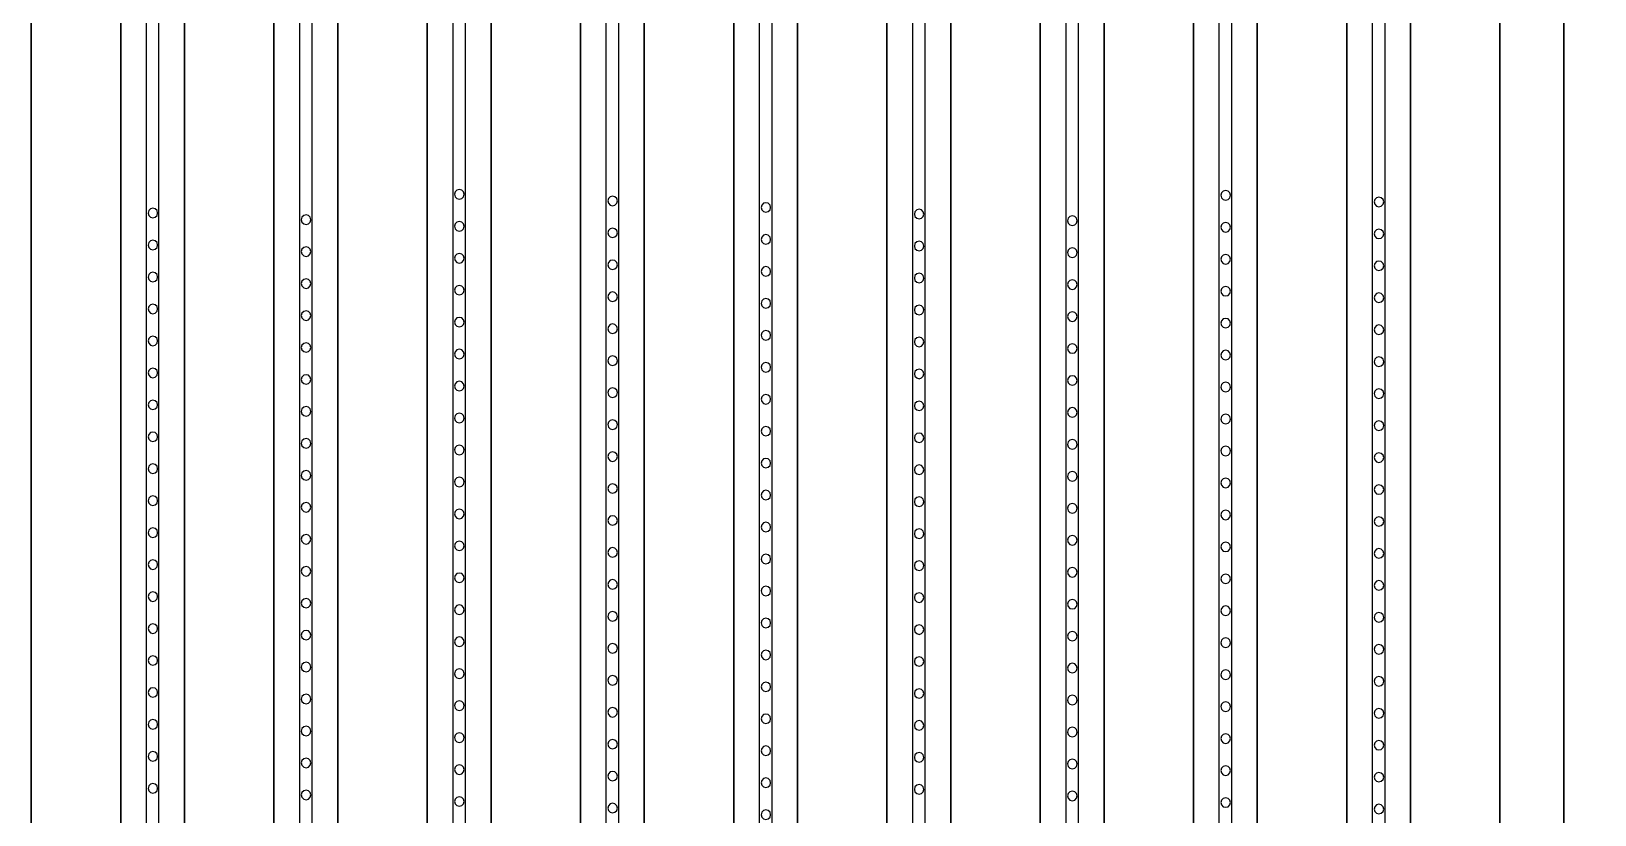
# Model space of a CAD drawing. Header units: metres. Extents: x -1550 to 1550, y -904 to 26100.
# Drawn here: x -2 to 242.8, y 2105.8 to 2228.4 of the extents above; entities that cross this region are included whole.
import ezdxf

# ---------------------------------------------------------------- set-up
doc = ezdxf.new("R2010")
doc.units = ezdxf.units.M
for name, color, linetype in [('Metal', 4, 'CONTINUOUS'), ('pattern_ionp', 7, 'CONTINUOUS'), ('Polyimide', 3, 'CONTINUOUS'), ('Polyimide_Negative', 5, 'CONTINUOUS')]:
    doc.layers.add(name, color=color, linetype=linetype)

msp = doc.modelspace()

# ---------------------------------------------------------------- linework, layer by layer
at = {"layer": 'Metal'}
for points in [[(16, 11993.5), (16, 8.5)], [(18, 8.5), (18, 11993.5)], [(40, 11993.5), (40, 262.47)], [(42, 262.47), (42, 11993.5)], [(64, 11993.5), (64, 516.44)], [(66, 516.44), (66, 11993.5)], [(88, 11993.5), (88, 770.4)], [(90, 770.4), (90, 11993.5)], [(112, 11993.5), (112, 1024.37)], [(114, 1024.37), (114, 11993.5)], [(136, 11993.5), (136, 1278.34)], [(138, 1278.34), (138, 11993.5)], [(160, 11993.5), (160, 1532.31)], [(162, 1532.31), (162, 11993.5)], [(184, 11993.5), (184, 1786.28)], [(186, 1786.28), (186, 11993.5)], [(208, 11993.5), (208, 2040.25)], [(210, 2040.25), (210, 11993.5)]]:
    msp.add_lwpolyline(points, dxfattribs=at)
at = {"layer": 'pattern_ionp'}
for points in [[(65.79, 2202.88), (65.69, 2203.25), (65.41, 2203.53), (65.04, 2203.63), (64.66, 2203.53), (64.39, 2203.25), (64.29, 2202.88), (64.39, 2202.5), (64.66, 2202.23), (65.04, 2202.13), (65.41, 2202.23), (65.69, 2202.5), (65.79, 2202.88)], [(89.79, 2201.85), (89.69, 2202.22), (89.41, 2202.5), (89.04, 2202.6), (88.66, 2202.5), (88.39, 2202.22), (88.29, 2201.85), (88.39, 2201.47), (88.66, 2201.2), (89.04, 2201.1), (89.41, 2201.2), (89.69, 2201.47), (89.79, 2201.85)], [(113.79, 2200.82), (113.69, 2201.19), (113.41, 2201.47), (113.04, 2201.57), (112.66, 2201.47), (112.39, 2201.19), (112.29, 2200.82), (112.39, 2200.44), (112.66, 2200.17), (113.04, 2200.07), (113.41, 2200.17), (113.69, 2200.44), (113.79, 2200.82)], [(185.79, 2202.72), (185.69, 2203.1), (185.41, 2203.37), (185.04, 2203.47), (184.66, 2203.37), (184.39, 2203.1), (184.29, 2202.72), (184.39, 2202.35), (184.66, 2202.07), (185.04, 2201.97), (185.41, 2202.07), (185.69, 2202.35), (185.79, 2202.72)], [(209.79, 2201.69), (209.69, 2202.06), (209.41, 2202.34), (209.04, 2202.44), (208.66, 2202.34), (208.39, 2202.06), (208.29, 2201.69), (208.39, 2201.31), (208.66, 2201.04), (209.04, 2200.94), (209.41, 2201.04), (209.69, 2201.31), (209.79, 2201.69)], [(17.79, 2199.94), (17.69, 2200.32), (17.41, 2200.59), (17.04, 2200.69), (16.66, 2200.59), (16.39, 2200.32), (16.29, 2199.94), (16.39, 2199.57), (16.66, 2199.29), (17.04, 2199.19), (17.41, 2199.29), (17.69, 2199.57), (17.79, 2199.94)], [(41.79, 2198.91), (41.69, 2199.29), (41.41, 2199.56), (41.04, 2199.66), (40.66, 2199.56), (40.39, 2199.29), (40.29, 2198.91), (40.39, 2198.54), (40.66, 2198.26), (41.04, 2198.16), (41.41, 2198.26), (41.69, 2198.54), (41.79, 2198.91)], [(137.79, 2199.78), (137.69, 2200.16), (137.41, 2200.43), (137.04, 2200.53), (136.66, 2200.43), (136.39, 2200.16), (136.29, 2199.78), (136.39, 2199.41), (136.66, 2199.14), (137.04, 2199.03), (137.41, 2199.14), (137.69, 2199.41), (137.79, 2199.78)], [(161.79, 2198.75), (161.69, 2199.13), (161.41, 2199.4), (161.04, 2199.5), (160.66, 2199.4), (160.39, 2199.13), (160.29, 2198.75), (160.39, 2198.38), (160.66, 2198.1), (161.04, 2198), (161.41, 2198.1), (161.69, 2198.38), (161.79, 2198.75)], [(65.79, 2197.88), (65.69, 2198.25), (65.41, 2198.53), (65.04, 2198.63), (64.66, 2198.53), (64.39, 2198.25), (64.29, 2197.88), (64.39, 2197.5), (64.66, 2197.23), (65.04, 2197.13), (65.41, 2197.23), (65.69, 2197.5), (65.79, 2197.88)], [(89.79, 2196.85), (89.69, 2197.22), (89.41, 2197.5), (89.04, 2197.6), (88.66, 2197.5), (88.39, 2197.22), (88.29, 2196.85), (88.39, 2196.47), (88.66, 2196.2), (89.04, 2196.1), (89.41, 2196.2), (89.69, 2196.47), (89.79, 2196.85)], [(113.79, 2195.82), (113.69, 2196.19), (113.41, 2196.47), (113.04, 2196.57), (112.66, 2196.47), (112.39, 2196.19), (112.29, 2195.82), (112.39, 2195.44), (112.66, 2195.17), (113.04, 2195.07), (113.41, 2195.17), (113.69, 2195.44), (113.79, 2195.82)], [(185.79, 2197.72), (185.69, 2198.1), (185.41, 2198.37), (185.04, 2198.47), (184.66, 2198.37), (184.39, 2198.1), (184.29, 2197.72), (184.39, 2197.35), (184.66, 2197.07), (185.04, 2196.97), (185.41, 2197.07), (185.69, 2197.35), (185.79, 2197.72)], [(209.79, 2196.69), (209.69, 2197.06), (209.41, 2197.34), (209.04, 2197.44), (208.66, 2197.34), (208.39, 2197.06), (208.29, 2196.69), (208.39, 2196.31), (208.66, 2196.04), (209.04, 2195.94), (209.41, 2196.04), (209.69, 2196.31), (209.79, 2196.69)], [(17.79, 2194.94), (17.69, 2195.32), (17.41, 2195.59), (17.04, 2195.69), (16.66, 2195.59), (16.39, 2195.32), (16.29, 2194.94), (16.39, 2194.57), (16.66, 2194.29), (17.04, 2194.19), (17.41, 2194.29), (17.69, 2194.57), (17.79, 2194.94)], [(41.79, 2193.91), (41.69, 2194.29), (41.41, 2194.56), (41.04, 2194.66), (40.66, 2194.56), (40.39, 2194.29), (40.29, 2193.91), (40.39, 2193.54), (40.66, 2193.26), (41.04, 2193.16), (41.41, 2193.26), (41.69, 2193.54), (41.79, 2193.91)], [(137.79, 2194.78), (137.69, 2195.16), (137.41, 2195.43), (137.04, 2195.53), (136.66, 2195.43), (136.39, 2195.16), (136.29, 2194.78), (136.39, 2194.41), (136.66, 2194.14), (137.04, 2194.03), (137.41, 2194.14), (137.69, 2194.41), (137.79, 2194.78)], [(161.79, 2193.75), (161.69, 2194.13), (161.41, 2194.4), (161.04, 2194.5), (160.66, 2194.4), (160.39, 2194.13), (160.29, 2193.75), (160.39, 2193.38), (160.66, 2193.1), (161.04, 2193), (161.41, 2193.1), (161.69, 2193.38), (161.79, 2193.75)], [(65.79, 2192.88), (65.69, 2193.25), (65.41, 2193.53), (65.04, 2193.63), (64.66, 2193.53), (64.39, 2193.25), (64.29, 2192.88), (64.39, 2192.5), (64.66, 2192.23), (65.04, 2192.13), (65.41, 2192.23), (65.69, 2192.5), (65.79, 2192.88)], [(89.79, 2191.85), (89.69, 2192.22), (89.41, 2192.5), (89.04, 2192.6), (88.66, 2192.5), (88.39, 2192.22), (88.29, 2191.85), (88.39, 2191.47), (88.66, 2191.2), (89.04, 2191.1), (89.41, 2191.2), (89.69, 2191.47), (89.79, 2191.85)], [(113.79, 2190.82), (113.69, 2191.19), (113.41, 2191.47), (113.04, 2191.57), (112.66, 2191.47), (112.39, 2191.19), (112.29, 2190.82), (112.39, 2190.44), (112.66, 2190.17), (113.04, 2190.07), (113.41, 2190.17), (113.69, 2190.44), (113.79, 2190.82)], [(185.79, 2192.72), (185.69, 2193.1), (185.41, 2193.37), (185.04, 2193.47), (184.66, 2193.37), (184.39, 2193.1), (184.29, 2192.72), (184.39, 2192.35), (184.66, 2192.07), (185.04, 2191.97), (185.41, 2192.07), (185.69, 2192.35), (185.79, 2192.72)], [(209.79, 2191.69), (209.69, 2192.06), (209.41, 2192.34), (209.04, 2192.44), (208.66, 2192.34), (208.39, 2192.06), (208.29, 2191.69), (208.39, 2191.31), (208.66, 2191.04), (209.04, 2190.94), (209.41, 2191.04), (209.69, 2191.31), (209.79, 2191.69)], [(17.79, 2189.94), (17.69, 2190.32), (17.41, 2190.59), (17.04, 2190.69), (16.66, 2190.59), (16.39, 2190.32), (16.29, 2189.94), (16.39, 2189.57), (16.66, 2189.29), (17.04, 2189.19), (17.41, 2189.29), (17.69, 2189.57), (17.79, 2189.94)], [(41.79, 2188.91), (41.69, 2189.29), (41.41, 2189.56), (41.04, 2189.66), (40.66, 2189.56), (40.39, 2189.29), (40.29, 2188.91), (40.39, 2188.54), (40.66, 2188.26), (41.04, 2188.16), (41.41, 2188.26), (41.69, 2188.54), (41.79, 2188.91)], [(137.79, 2189.78), (137.69, 2190.16), (137.41, 2190.43), (137.04, 2190.53), (136.66, 2190.43), (136.39, 2190.16), (136.29, 2189.78), (136.39, 2189.41), (136.66, 2189.14), (137.04, 2189.03), (137.41, 2189.14), (137.69, 2189.41), (137.79, 2189.78)], [(161.79, 2188.75), (161.69, 2189.13), (161.41, 2189.4), (161.04, 2189.5), (160.66, 2189.4), (160.39, 2189.13), (160.29, 2188.75), (160.39, 2188.38), (160.66, 2188.1), (161.04, 2188), (161.41, 2188.1), (161.69, 2188.38), (161.79, 2188.75)], [(65.79, 2187.88), (65.69, 2188.25), (65.41, 2188.53), (65.04, 2188.63), (64.66, 2188.53), (64.39, 2188.25), (64.29, 2187.88), (64.39, 2187.5), (64.66, 2187.23), (65.04, 2187.13), (65.41, 2187.23), (65.69, 2187.5), (65.79, 2187.88)], [(89.79, 2186.85), (89.69, 2187.22), (89.41, 2187.5), (89.04, 2187.6), (88.66, 2187.5), (88.39, 2187.22), (88.29, 2186.85), (88.39, 2186.47), (88.66, 2186.2), (89.04, 2186.1), (89.41, 2186.2), (89.69, 2186.47), (89.79, 2186.85)], [(113.79, 2185.82), (113.69, 2186.19), (113.41, 2186.47), (113.04, 2186.57), (112.66, 2186.47), (112.39, 2186.19), (112.29, 2185.82), (112.39, 2185.44), (112.66, 2185.17), (113.04, 2185.07), (113.41, 2185.17), (113.69, 2185.44), (113.79, 2185.82)], [(185.79, 2187.72), (185.69, 2188.1), (185.41, 2188.37), (185.04, 2188.47), (184.66, 2188.37), (184.39, 2188.1), (184.29, 2187.72), (184.39, 2187.35), (184.66, 2187.07), (185.04, 2186.97), (185.41, 2187.07), (185.69, 2187.35), (185.79, 2187.72)], [(209.79, 2186.69), (209.69, 2187.06), (209.41, 2187.34), (209.04, 2187.44), (208.66, 2187.34), (208.39, 2187.06), (208.29, 2186.69), (208.39, 2186.31), (208.66, 2186.04), (209.04, 2185.94), (209.41, 2186.04), (209.69, 2186.31), (209.79, 2186.69)], [(17.79, 2184.94), (17.69, 2185.32), (17.41, 2185.59), (17.04, 2185.69), (16.66, 2185.59), (16.39, 2185.32), (16.29, 2184.94), (16.39, 2184.57), (16.66, 2184.29), (17.04, 2184.19), (17.41, 2184.29), (17.69, 2184.57), (17.79, 2184.94)], [(41.79, 2183.91), (41.69, 2184.29), (41.41, 2184.56), (41.04, 2184.66), (40.66, 2184.56), (40.39, 2184.29), (40.29, 2183.91), (40.39, 2183.54), (40.66, 2183.26), (41.04, 2183.16), (41.41, 2183.26), (41.69, 2183.54), (41.79, 2183.91)], [(137.79, 2184.78), (137.69, 2185.16), (137.41, 2185.43), (137.04, 2185.53), (136.66, 2185.43), (136.39, 2185.16), (136.29, 2184.78), (136.39, 2184.41), (136.66, 2184.14), (137.04, 2184.03), (137.41, 2184.14), (137.69, 2184.41), (137.79, 2184.78)], [(161.79, 2183.75), (161.69, 2184.13), (161.41, 2184.4), (161.04, 2184.5), (160.66, 2184.4), (160.39, 2184.13), (160.29, 2183.75), (160.39, 2183.38), (160.66, 2183.1), (161.04, 2183), (161.41, 2183.1), (161.69, 2183.38), (161.79, 2183.75)], [(65.79, 2182.88), (65.69, 2183.25), (65.41, 2183.53), (65.04, 2183.63), (64.66, 2183.53), (64.39, 2183.25), (64.29, 2182.88), (64.39, 2182.5), (64.66, 2182.23), (65.04, 2182.13), (65.41, 2182.23), (65.69, 2182.5), (65.79, 2182.88)], [(89.79, 2181.85), (89.69, 2182.22), (89.41, 2182.5), (89.04, 2182.6), (88.66, 2182.5), (88.39, 2182.22), (88.29, 2181.85), (88.39, 2181.47), (88.66, 2181.2), (89.04, 2181.1), (89.41, 2181.2), (89.69, 2181.47), (89.79, 2181.85)], [(113.79, 2180.82), (113.69, 2181.19), (113.41, 2181.47), (113.04, 2181.57), (112.66, 2181.47), (112.39, 2181.19), (112.29, 2180.82), (112.39, 2180.44), (112.66, 2180.17), (113.04, 2180.07), (113.41, 2180.17), (113.69, 2180.44), (113.79, 2180.82)], [(185.79, 2182.72), (185.69, 2183.1), (185.41, 2183.37), (185.04, 2183.47), (184.66, 2183.37), (184.39, 2183.1), (184.29, 2182.72), (184.39, 2182.35), (184.66, 2182.07), (185.04, 2181.97), (185.41, 2182.07), (185.69, 2182.35), (185.79, 2182.72)], [(209.79, 2181.69), (209.69, 2182.06), (209.41, 2182.34), (209.04, 2182.44), (208.66, 2182.34), (208.39, 2182.06), (208.29, 2181.69), (208.39, 2181.31), (208.66, 2181.04), (209.04, 2180.94), (209.41, 2181.04), (209.69, 2181.31), (209.79, 2181.69)], [(17.79, 2179.94), (17.69, 2180.32), (17.41, 2180.59), (17.04, 2180.69), (16.66, 2180.59), (16.39, 2180.32), (16.29, 2179.94), (16.39, 2179.57), (16.66, 2179.29), (17.04, 2179.19), (17.41, 2179.29), (17.69, 2179.57), (17.79, 2179.94)], [(41.79, 2178.91), (41.69, 2179.29), (41.41, 2179.56), (41.04, 2179.66), (40.66, 2179.56), (40.39, 2179.29), (40.29, 2178.91), (40.39, 2178.54), (40.66, 2178.26), (41.04, 2178.16), (41.41, 2178.26), (41.69, 2178.54), (41.79, 2178.91)], [(137.79, 2179.78), (137.69, 2180.16), (137.41, 2180.43), (137.04, 2180.53), (136.66, 2180.43), (136.39, 2180.16), (136.29, 2179.78), (136.39, 2179.41), (136.66, 2179.14), (137.04, 2179.03), (137.41, 2179.14), (137.69, 2179.41), (137.79, 2179.78)], [(161.79, 2178.75), (161.69, 2179.13), (161.41, 2179.4), (161.04, 2179.5), (160.66, 2179.4), (160.39, 2179.13), (160.29, 2178.75), (160.39, 2178.38), (160.66, 2178.1), (161.04, 2178), (161.41, 2178.1), (161.69, 2178.38), (161.79, 2178.75)], [(65.79, 2177.88), (65.69, 2178.25), (65.41, 2178.53), (65.04, 2178.63), (64.66, 2178.53), (64.39, 2178.25), (64.29, 2177.88), (64.39, 2177.5), (64.66, 2177.23), (65.04, 2177.13), (65.41, 2177.23), (65.69, 2177.5), (65.79, 2177.88)], [(89.79, 2176.85), (89.69, 2177.22), (89.41, 2177.5), (89.04, 2177.6), (88.66, 2177.5), (88.39, 2177.22), (88.29, 2176.85), (88.39, 2176.47), (88.66, 2176.2), (89.04, 2176.1), (89.41, 2176.2), (89.69, 2176.47), (89.79, 2176.85)], [(185.79, 2177.72), (185.69, 2178.1), (185.41, 2178.37), (185.04, 2178.47), (184.66, 2178.37), (184.39, 2178.1), (184.29, 2177.72), (184.39, 2177.35), (184.66, 2177.07), (185.04, 2176.97), (185.41, 2177.07), (185.69, 2177.35), (185.79, 2177.72)], [(209.79, 2176.69), (209.69, 2177.06), (209.41, 2177.34), (209.04, 2177.44), (208.66, 2177.34), (208.39, 2177.06), (208.29, 2176.69), (208.39, 2176.31), (208.66, 2176.04), (209.04, 2175.94), (209.41, 2176.04), (209.69, 2176.31), (209.79, 2176.69)], [(17.79, 2174.94), (17.69, 2175.32), (17.41, 2175.59), (17.04, 2175.69), (16.66, 2175.59), (16.39, 2175.32), (16.29, 2174.94), (16.39, 2174.57), (16.66, 2174.29), (17.04, 2174.19), (17.41, 2174.29), (17.69, 2174.57), (17.79, 2174.94)], [(41.79, 2173.91), (41.69, 2174.29), (41.41, 2174.56), (41.04, 2174.66), (40.66, 2174.56), (40.39, 2174.29), (40.29, 2173.91), (40.39, 2173.54), (40.66, 2173.26), (41.04, 2173.16), (41.41, 2173.26), (41.69, 2173.54), (41.79, 2173.91)], [(113.79, 2175.82), (113.69, 2176.19), (113.41, 2176.47), (113.04, 2176.57), (112.66, 2176.47), (112.39, 2176.19), (112.29, 2175.82), (112.39, 2175.44), (112.66, 2175.17), (113.04, 2175.07), (113.41, 2175.17), (113.69, 2175.44), (113.79, 2175.82)], [(137.79, 2174.78), (137.69, 2175.16), (137.41, 2175.43), (137.04, 2175.53), (136.66, 2175.43), (136.39, 2175.16), (136.29, 2174.78), (136.39, 2174.41), (136.66, 2174.14), (137.04, 2174.03), (137.41, 2174.14), (137.69, 2174.41), (137.79, 2174.78)], [(161.79, 2173.75), (161.69, 2174.13), (161.41, 2174.4), (161.04, 2174.5), (160.66, 2174.4), (160.39, 2174.13), (160.29, 2173.75), (160.39, 2173.38), (160.66, 2173.1), (161.04, 2173), (161.41, 2173.1), (161.69, 2173.38), (161.79, 2173.75)], [(65.79, 2172.88), (65.69, 2173.25), (65.41, 2173.53), (65.04, 2173.63), (64.66, 2173.53), (64.39, 2173.25), (64.29, 2172.88), (64.39, 2172.5), (64.66, 2172.23), (65.04, 2172.13), (65.41, 2172.23), (65.69, 2172.5), (65.79, 2172.88)], [(89.79, 2171.85), (89.69, 2172.22), (89.41, 2172.5), (89.04, 2172.6), (88.66, 2172.5), (88.39, 2172.22), (88.29, 2171.85), (88.39, 2171.47), (88.66, 2171.2), (89.04, 2171.1), (89.41, 2171.2), (89.69, 2171.47), (89.79, 2171.85)], [(185.79, 2172.72), (185.69, 2173.1), (185.41, 2173.37), (185.04, 2173.47), (184.66, 2173.37), (184.39, 2173.1), (184.29, 2172.72), (184.39, 2172.35), (184.66, 2172.07), (185.04, 2171.97), (185.41, 2172.07), (185.69, 2172.35), (185.79, 2172.72)], [(209.79, 2171.69), (209.69, 2172.06), (209.41, 2172.34), (209.04, 2172.44), (208.66, 2172.34), (208.39, 2172.06), (208.29, 2171.69), (208.39, 2171.31), (208.66, 2171.04), (209.04, 2170.94), (209.41, 2171.04), (209.69, 2171.31), (209.79, 2171.69)], [(17.79, 2169.94), (17.69, 2170.32), (17.41, 2170.59), (17.04, 2170.69), (16.66, 2170.59), (16.39, 2170.32), (16.29, 2169.94), (16.39, 2169.57), (16.66, 2169.29), (17.04, 2169.19), (17.41, 2169.29), (17.69, 2169.57), (17.79, 2169.94)], [(41.79, 2168.91), (41.69, 2169.29), (41.41, 2169.56), (41.04, 2169.66), (40.66, 2169.56), (40.39, 2169.29), (40.29, 2168.91), (40.39, 2168.54), (40.66, 2168.26), (41.04, 2168.16), (41.41, 2168.26), (41.69, 2168.54), (41.79, 2168.91)], [(113.79, 2170.82), (113.69, 2171.19), (113.41, 2171.47), (113.04, 2171.57), (112.66, 2171.47), (112.39, 2171.19), (112.29, 2170.82), (112.39, 2170.44), (112.66, 2170.17), (113.04, 2170.07), (113.41, 2170.17), (113.69, 2170.44), (113.79, 2170.82)], [(137.79, 2169.78), (137.69, 2170.16), (137.41, 2170.43), (137.04, 2170.53), (136.66, 2170.43), (136.39, 2170.16), (136.29, 2169.78), (136.39, 2169.41), (136.66, 2169.14), (137.04, 2169.03), (137.41, 2169.14), (137.69, 2169.41), (137.79, 2169.78)], [(161.79, 2168.75), (161.69, 2169.13), (161.41, 2169.4), (161.04, 2169.5), (160.66, 2169.4), (160.39, 2169.13), (160.29, 2168.75), (160.39, 2168.38), (160.66, 2168.1), (161.04, 2168), (161.41, 2168.1), (161.69, 2168.38), (161.79, 2168.75)], [(65.79, 2167.88), (65.69, 2168.25), (65.41, 2168.53), (65.04, 2168.63), (64.66, 2168.53), (64.39, 2168.25), (64.29, 2167.88), (64.39, 2167.5), (64.66, 2167.23), (65.04, 2167.13), (65.41, 2167.23), (65.69, 2167.5), (65.79, 2167.88)], [(89.79, 2166.85), (89.69, 2167.22), (89.41, 2167.5), (89.04, 2167.6), (88.66, 2167.5), (88.39, 2167.22), (88.29, 2166.85), (88.39, 2166.47), (88.66, 2166.2), (89.04, 2166.1), (89.41, 2166.2), (89.69, 2166.47), (89.79, 2166.85)], [(185.79, 2167.72), (185.69, 2168.1), (185.41, 2168.37), (185.04, 2168.47), (184.66, 2168.37), (184.39, 2168.1), (184.29, 2167.72), (184.39, 2167.35), (184.66, 2167.07), (185.04, 2166.97), (185.41, 2167.07), (185.69, 2167.35), (185.79, 2167.72)], [(209.79, 2166.69), (209.69, 2167.06), (209.41, 2167.34), (209.04, 2167.44), (208.66, 2167.34), (208.39, 2167.06), (208.29, 2166.69), (208.39, 2166.31), (208.66, 2166.04), (209.04, 2165.94), (209.41, 2166.04), (209.69, 2166.31), (209.79, 2166.69)], [(17.79, 2164.94), (17.69, 2165.32), (17.41, 2165.59), (17.04, 2165.69), (16.66, 2165.59), (16.39, 2165.32), (16.29, 2164.94), (16.39, 2164.57), (16.66, 2164.29), (17.04, 2164.19), (17.41, 2164.29), (17.69, 2164.57), (17.79, 2164.94)], [(41.79, 2163.91), (41.69, 2164.29), (41.41, 2164.56), (41.04, 2164.66), (40.66, 2164.56), (40.39, 2164.29), (40.29, 2163.91), (40.39, 2163.54), (40.66, 2163.26), (41.04, 2163.16), (41.41, 2163.26), (41.69, 2163.54), (41.79, 2163.91)], [(113.79, 2165.82), (113.69, 2166.19), (113.41, 2166.47), (113.04, 2166.57), (112.66, 2166.47), (112.39, 2166.19), (112.29, 2165.82), (112.39, 2165.44), (112.66, 2165.17), (113.04, 2165.07), (113.41, 2165.17), (113.69, 2165.44), (113.79, 2165.82)], [(137.79, 2164.78), (137.69, 2165.16), (137.41, 2165.43), (137.04, 2165.53), (136.66, 2165.43), (136.39, 2165.16), (136.29, 2164.78), (136.39, 2164.41), (136.66, 2164.14), (137.04, 2164.03), (137.41, 2164.14), (137.69, 2164.41), (137.79, 2164.78)], [(161.79, 2163.75), (161.69, 2164.13), (161.41, 2164.4), (161.04, 2164.5), (160.66, 2164.4), (160.39, 2164.13), (160.29, 2163.75), (160.39, 2163.38), (160.66, 2163.1), (161.04, 2163), (161.41, 2163.1), (161.69, 2163.38), (161.79, 2163.75)], [(65.79, 2162.88), (65.69, 2163.25), (65.41, 2163.53), (65.04, 2163.63), (64.66, 2163.53), (64.39, 2163.25), (64.29, 2162.88), (64.39, 2162.5), (64.66, 2162.23), (65.04, 2162.13), (65.41, 2162.23), (65.69, 2162.5), (65.79, 2162.88)], [(89.79, 2161.85), (89.69, 2162.22), (89.41, 2162.5), (89.04, 2162.6), (88.66, 2162.5), (88.39, 2162.22), (88.29, 2161.85), (88.39, 2161.47), (88.66, 2161.2), (89.04, 2161.1), (89.41, 2161.2), (89.69, 2161.47), (89.79, 2161.85)], [(185.79, 2162.72), (185.69, 2163.1), (185.41, 2163.37), (185.04, 2163.47), (184.66, 2163.37), (184.39, 2163.1), (184.29, 2162.72), (184.39, 2162.35), (184.66, 2162.07), (185.04, 2161.97), (185.41, 2162.07), (185.69, 2162.35), (185.79, 2162.72)], [(209.79, 2161.69), (209.69, 2162.06), (209.41, 2162.34), (209.04, 2162.44), (208.66, 2162.34), (208.39, 2162.06), (208.29, 2161.69), (208.39, 2161.31), (208.66, 2161.04), (209.04, 2160.94), (209.41, 2161.04), (209.69, 2161.31), (209.79, 2161.69)], [(17.79, 2159.94), (17.69, 2160.32), (17.41, 2160.59), (17.04, 2160.69), (16.66, 2160.59), (16.39, 2160.32), (16.29, 2159.94), (16.39, 2159.57), (16.66, 2159.29), (17.04, 2159.19), (17.41, 2159.29), (17.69, 2159.57), (17.79, 2159.94)], [(41.79, 2158.91), (41.69, 2159.29), (41.41, 2159.56), (41.04, 2159.66), (40.66, 2159.56), (40.39, 2159.29), (40.29, 2158.91), (40.39, 2158.54), (40.66, 2158.26), (41.04, 2158.16), (41.41, 2158.26), (41.69, 2158.54), (41.79, 2158.91)], [(113.79, 2160.82), (113.69, 2161.19), (113.41, 2161.47), (113.04, 2161.57), (112.66, 2161.47), (112.39, 2161.19), (112.29, 2160.82), (112.39, 2160.44), (112.66, 2160.17), (113.04, 2160.07), (113.41, 2160.17), (113.69, 2160.44), (113.79, 2160.82)], [(137.79, 2159.78), (137.69, 2160.16), (137.41, 2160.43), (137.04, 2160.53), (136.66, 2160.43), (136.39, 2160.16), (136.29, 2159.78), (136.39, 2159.41), (136.66, 2159.14), (137.04, 2159.03), (137.41, 2159.14), (137.69, 2159.41), (137.79, 2159.78)], [(161.79, 2158.75), (161.69, 2159.13), (161.41, 2159.4), (161.04, 2159.5), (160.66, 2159.4), (160.39, 2159.13), (160.29, 2158.75), (160.39, 2158.38), (160.66, 2158.1), (161.04, 2158), (161.41, 2158.1), (161.69, 2158.38), (161.79, 2158.75)], [(65.79, 2157.88), (65.69, 2158.25), (65.41, 2158.53), (65.04, 2158.63), (64.66, 2158.53), (64.39, 2158.25), (64.29, 2157.88), (64.39, 2157.5), (64.66, 2157.23), (65.04, 2157.13), (65.41, 2157.23), (65.69, 2157.5), (65.79, 2157.88)], [(89.79, 2156.85), (89.69, 2157.22), (89.41, 2157.5), (89.04, 2157.6), (88.66, 2157.5), (88.39, 2157.22), (88.29, 2156.85), (88.39, 2156.47), (88.66, 2156.2), (89.04, 2156.1), (89.41, 2156.2), (89.69, 2156.47), (89.79, 2156.85)], [(185.79, 2157.72), (185.69, 2158.1), (185.41, 2158.37), (185.04, 2158.47), (184.66, 2158.37), (184.39, 2158.1), (184.29, 2157.72), (184.39, 2157.35), (184.66, 2157.07), (185.04, 2156.97), (185.41, 2157.07), (185.69, 2157.35), (185.79, 2157.72)], [(209.79, 2156.69), (209.69, 2157.06), (209.41, 2157.34), (209.04, 2157.44), (208.66, 2157.34), (208.39, 2157.06), (208.29, 2156.69), (208.39, 2156.31), (208.66, 2156.04), (209.04, 2155.94), (209.41, 2156.04), (209.69, 2156.31), (209.79, 2156.69)], [(17.79, 2154.94), (17.69, 2155.32), (17.41, 2155.59), (17.04, 2155.69), (16.66, 2155.59), (16.39, 2155.32), (16.29, 2154.94), (16.39, 2154.57), (16.66, 2154.29), (17.04, 2154.19), (17.41, 2154.29), (17.69, 2154.57), (17.79, 2154.94)], [(41.79, 2153.91), (41.69, 2154.29), (41.41, 2154.56), (41.04, 2154.66), (40.66, 2154.56), (40.39, 2154.29), (40.29, 2153.91), (40.39, 2153.54), (40.66, 2153.26), (41.04, 2153.16), (41.41, 2153.26), (41.69, 2153.54), (41.79, 2153.91)], [(113.79, 2155.82), (113.69, 2156.19), (113.41, 2156.47), (113.04, 2156.57), (112.66, 2156.47), (112.39, 2156.19), (112.29, 2155.82), (112.39, 2155.44), (112.66, 2155.17), (113.04, 2155.07), (113.41, 2155.17), (113.69, 2155.44), (113.79, 2155.82)], [(137.79, 2154.78), (137.69, 2155.16), (137.41, 2155.43), (137.04, 2155.53), (136.66, 2155.43), (136.39, 2155.16), (136.29, 2154.78), (136.39, 2154.41), (136.66, 2154.14), (137.04, 2154.03), (137.41, 2154.14), (137.69, 2154.41), (137.79, 2154.78)], [(65.79, 2152.88), (65.69, 2153.25), (65.41, 2153.53), (65.04, 2153.63), (64.66, 2153.53), (64.39, 2153.25), (64.29, 2152.88), (64.39, 2152.5), (64.66, 2152.23), (65.04, 2152.13), (65.41, 2152.23), (65.69, 2152.5), (65.79, 2152.88)], [(89.79, 2151.85), (89.69, 2152.22), (89.41, 2152.5), (89.04, 2152.6), (88.66, 2152.5), (88.39, 2152.22), (88.29, 2151.85), (88.39, 2151.47), (88.66, 2151.2), (89.04, 2151.1), (89.41, 2151.2), (89.69, 2151.47), (89.79, 2151.85)], [(161.79, 2153.75), (161.69, 2154.13), (161.41, 2154.4), (161.04, 2154.5), (160.66, 2154.4), (160.39, 2154.13), (160.29, 2153.75), (160.39, 2153.38), (160.66, 2153.1), (161.04, 2153), (161.41, 2153.1), (161.69, 2153.38), (161.79, 2153.75)], [(185.79, 2152.72), (185.69, 2153.1), (185.41, 2153.37), (185.04, 2153.47), (184.66, 2153.37), (184.39, 2153.1), (184.29, 2152.72), (184.39, 2152.35), (184.66, 2152.07), (185.04, 2151.97), (185.41, 2152.07), (185.69, 2152.35), (185.79, 2152.72)], [(209.79, 2151.69), (209.69, 2152.06), (209.41, 2152.34), (209.04, 2152.44), (208.66, 2152.34), (208.39, 2152.06), (208.29, 2151.69), (208.39, 2151.31), (208.66, 2151.04), (209.04, 2150.94), (209.41, 2151.04), (209.69, 2151.31), (209.79, 2151.69)], [(17.79, 2149.94), (17.69, 2150.32), (17.41, 2150.59), (17.04, 2150.69), (16.66, 2150.59), (16.39, 2150.32), (16.29, 2149.94), (16.39, 2149.57), (16.66, 2149.29), (17.04, 2149.19), (17.41, 2149.29), (17.69, 2149.57), (17.79, 2149.94)], [(113.79, 2150.82), (113.69, 2151.19), (113.41, 2151.47), (113.04, 2151.57), (112.66, 2151.47), (112.39, 2151.19), (112.29, 2150.82), (112.39, 2150.44), (112.66, 2150.17), (113.04, 2150.07), (113.41, 2150.17), (113.69, 2150.44), (113.79, 2150.82)], [(137.79, 2149.78), (137.69, 2150.16), (137.41, 2150.43), (137.04, 2150.53), (136.66, 2150.43), (136.39, 2150.16), (136.29, 2149.78), (136.39, 2149.41), (136.66, 2149.14), (137.04, 2149.03), (137.41, 2149.14), (137.69, 2149.41), (137.79, 2149.78)], [(41.79, 2148.91), (41.69, 2149.29), (41.41, 2149.56), (41.04, 2149.66), (40.66, 2149.56), (40.39, 2149.29), (40.29, 2148.91), (40.39, 2148.54), (40.66, 2148.26), (41.04, 2148.16), (41.41, 2148.26), (41.69, 2148.54), (41.79, 2148.91)], [(65.79, 2147.88), (65.69, 2148.25), (65.41, 2148.53), (65.04, 2148.63), (64.66, 2148.53), (64.39, 2148.25), (64.29, 2147.88), (64.39, 2147.5), (64.66, 2147.23), (65.04, 2147.13), (65.41, 2147.23), (65.69, 2147.5), (65.79, 2147.88)], [(89.79, 2146.85), (89.69, 2147.22), (89.41, 2147.5), (89.04, 2147.6), (88.66, 2147.5), (88.39, 2147.22), (88.29, 2146.85), (88.39, 2146.47), (88.66, 2146.2), (89.04, 2146.1), (89.41, 2146.2), (89.69, 2146.47), (89.79, 2146.85)], [(161.79, 2148.75), (161.69, 2149.13), (161.41, 2149.4), (161.04, 2149.5), (160.66, 2149.4), (160.39, 2149.13), (160.29, 2148.75), (160.39, 2148.38), (160.66, 2148.1), (161.04, 2148), (161.41, 2148.1), (161.69, 2148.38), (161.79, 2148.75)], [(185.79, 2147.72), (185.69, 2148.1), (185.41, 2148.37), (185.04, 2148.47), (184.66, 2148.37), (184.39, 2148.1), (184.29, 2147.72), (184.39, 2147.35), (184.66, 2147.07), (185.04, 2146.97), (185.41, 2147.07), (185.69, 2147.35), (185.79, 2147.72)], [(209.79, 2146.69), (209.69, 2147.06), (209.41, 2147.34), (209.04, 2147.44), (208.66, 2147.34), (208.39, 2147.06), (208.29, 2146.69), (208.39, 2146.31), (208.66, 2146.04), (209.04, 2145.94), (209.41, 2146.04), (209.69, 2146.31), (209.79, 2146.69)], [(17.79, 2144.94), (17.69, 2145.32), (17.41, 2145.59), (17.04, 2145.69), (16.66, 2145.59), (16.39, 2145.32), (16.29, 2144.94), (16.39, 2144.57), (16.66, 2144.29), (17.04, 2144.19), (17.41, 2144.29), (17.69, 2144.57), (17.79, 2144.94)], [(113.79, 2145.82), (113.69, 2146.19), (113.41, 2146.47), (113.04, 2146.57), (112.66, 2146.47), (112.39, 2146.19), (112.29, 2145.82), (112.39, 2145.44), (112.66, 2145.17), (113.04, 2145.07), (113.41, 2145.17), (113.69, 2145.44), (113.79, 2145.82)], [(137.79, 2144.78), (137.69, 2145.16), (137.41, 2145.43), (137.04, 2145.53), (136.66, 2145.43), (136.39, 2145.16), (136.29, 2144.78), (136.39, 2144.41), (136.66, 2144.14), (137.04, 2144.03), (137.41, 2144.14), (137.69, 2144.41), (137.79, 2144.78)], [(41.79, 2143.91), (41.69, 2144.29), (41.41, 2144.56), (41.04, 2144.66), (40.66, 2144.56), (40.39, 2144.29), (40.29, 2143.91), (40.39, 2143.54), (40.66, 2143.26), (41.04, 2143.16), (41.41, 2143.26), (41.69, 2143.54), (41.79, 2143.91)], [(65.79, 2142.88), (65.69, 2143.25), (65.41, 2143.53), (65.04, 2143.63), (64.66, 2143.53), (64.39, 2143.25), (64.29, 2142.88), (64.39, 2142.5), (64.66, 2142.23), (65.04, 2142.13), (65.41, 2142.23), (65.69, 2142.5), (65.79, 2142.88)], [(89.79, 2141.85), (89.69, 2142.22), (89.41, 2142.5), (89.04, 2142.6), (88.66, 2142.5), (88.39, 2142.22), (88.29, 2141.85), (88.39, 2141.47), (88.66, 2141.2), (89.04, 2141.1), (89.41, 2141.2), (89.69, 2141.47), (89.79, 2141.85)], [(161.79, 2143.75), (161.69, 2144.13), (161.41, 2144.4), (161.04, 2144.5), (160.66, 2144.4), (160.39, 2144.13), (160.29, 2143.75), (160.39, 2143.38), (160.66, 2143.1), (161.04, 2143), (161.41, 2143.1), (161.69, 2143.38), (161.79, 2143.75)], [(185.79, 2142.72), (185.69, 2143.1), (185.41, 2143.37), (185.04, 2143.47), (184.66, 2143.37), (184.39, 2143.1), (184.29, 2142.72), (184.39, 2142.35), (184.66, 2142.07), (185.04, 2141.97), (185.41, 2142.07), (185.69, 2142.35), (185.79, 2142.72)], [(209.79, 2141.69), (209.69, 2142.06), (209.41, 2142.34), (209.04, 2142.44), (208.66, 2142.34), (208.39, 2142.06), (208.29, 2141.69), (208.39, 2141.31), (208.66, 2141.04), (209.04, 2140.94), (209.41, 2141.04), (209.69, 2141.31), (209.79, 2141.69)], [(17.79, 2139.94), (17.69, 2140.32), (17.41, 2140.59), (17.04, 2140.69), (16.66, 2140.59), (16.39, 2140.32), (16.29, 2139.94), (16.39, 2139.57), (16.66, 2139.29), (17.04, 2139.19), (17.41, 2139.29), (17.69, 2139.57), (17.79, 2139.94)], [(113.79, 2140.82), (113.69, 2141.19), (113.41, 2141.47), (113.04, 2141.57), (112.66, 2141.47), (112.39, 2141.19), (112.29, 2140.82), (112.39, 2140.44), (112.66, 2140.17), (113.04, 2140.07), (113.41, 2140.17), (113.69, 2140.44), (113.79, 2140.82)], [(137.79, 2139.78), (137.69, 2140.16), (137.41, 2140.43), (137.04, 2140.53), (136.66, 2140.43), (136.39, 2140.16), (136.29, 2139.78), (136.39, 2139.41), (136.66, 2139.14), (137.04, 2139.03), (137.41, 2139.14), (137.69, 2139.41), (137.79, 2139.78)], [(41.79, 2138.91), (41.69, 2139.29), (41.41, 2139.56), (41.04, 2139.66), (40.66, 2139.56), (40.39, 2139.29), (40.29, 2138.91), (40.39, 2138.54), (40.66, 2138.26), (41.04, 2138.16), (41.41, 2138.26), (41.69, 2138.54), (41.79, 2138.91)], [(65.79, 2137.88), (65.69, 2138.25), (65.41, 2138.53), (65.04, 2138.63), (64.66, 2138.53), (64.39, 2138.25), (64.29, 2137.88), (64.39, 2137.5), (64.66, 2137.23), (65.04, 2137.13), (65.41, 2137.23), (65.69, 2137.5), (65.79, 2137.88)], [(89.79, 2136.85), (89.69, 2137.22), (89.41, 2137.5), (89.04, 2137.6), (88.66, 2137.5), (88.39, 2137.22), (88.29, 2136.85), (88.39, 2136.47), (88.66, 2136.2), (89.04, 2136.1), (89.41, 2136.2), (89.69, 2136.47), (89.79, 2136.85)], [(161.79, 2138.75), (161.69, 2139.13), (161.41, 2139.4), (161.04, 2139.5), (160.66, 2139.4), (160.39, 2139.13), (160.29, 2138.75), (160.39, 2138.38), (160.66, 2138.1), (161.04, 2138), (161.41, 2138.1), (161.69, 2138.38), (161.79, 2138.75)], [(185.79, 2137.72), (185.69, 2138.1), (185.41, 2138.37), (185.04, 2138.47), (184.66, 2138.37), (184.39, 2138.1), (184.29, 2137.72), (184.39, 2137.35), (184.66, 2137.07), (185.04, 2136.97), (185.41, 2137.07), (185.69, 2137.35), (185.79, 2137.72)], [(17.79, 2134.94), (17.69, 2135.32), (17.41, 2135.59), (17.04, 2135.69), (16.66, 2135.59), (16.39, 2135.32), (16.29, 2134.94), (16.39, 2134.57), (16.66, 2134.29), (17.04, 2134.19), (17.41, 2134.29), (17.69, 2134.57), (17.79, 2134.94)], [(113.79, 2135.82), (113.69, 2136.19), (113.41, 2136.47), (113.04, 2136.57), (112.66, 2136.47), (112.39, 2136.19), (112.29, 2135.82), (112.39, 2135.44), (112.66, 2135.17), (113.04, 2135.07), (113.41, 2135.17), (113.69, 2135.44), (113.79, 2135.82)], [(137.79, 2134.78), (137.69, 2135.16), (137.41, 2135.43), (137.04, 2135.53), (136.66, 2135.43), (136.39, 2135.16), (136.29, 2134.78), (136.39, 2134.41), (136.66, 2134.14), (137.04, 2134.03), (137.41, 2134.14), (137.69, 2134.41), (137.79, 2134.78)], [(209.79, 2136.69), (209.69, 2137.06), (209.41, 2137.34), (209.04, 2137.44), (208.66, 2137.34), (208.39, 2137.06), (208.29, 2136.69), (208.39, 2136.31), (208.66, 2136.04), (209.04, 2135.94), (209.41, 2136.04), (209.69, 2136.31), (209.79, 2136.69)], [(41.79, 2133.91), (41.69, 2134.29), (41.41, 2134.56), (41.04, 2134.66), (40.66, 2134.56), (40.39, 2134.29), (40.29, 2133.91), (40.39, 2133.54), (40.66, 2133.26), (41.04, 2133.16), (41.41, 2133.26), (41.69, 2133.54), (41.79, 2133.91)], [(65.79, 2132.88), (65.69, 2133.25), (65.41, 2133.53), (65.04, 2133.63), (64.66, 2133.53), (64.39, 2133.25), (64.29, 2132.88), (64.39, 2132.5), (64.66, 2132.23), (65.04, 2132.13), (65.41, 2132.23), (65.69, 2132.5), (65.79, 2132.88)], [(89.79, 2131.85), (89.69, 2132.22), (89.41, 2132.5), (89.04, 2132.6), (88.66, 2132.5), (88.39, 2132.22), (88.29, 2131.85), (88.39, 2131.47), (88.66, 2131.2), (89.04, 2131.1), (89.41, 2131.2), (89.69, 2131.47), (89.79, 2131.85)], [(161.79, 2133.75), (161.69, 2134.13), (161.41, 2134.4), (161.04, 2134.5), (160.66, 2134.4), (160.39, 2134.13), (160.29, 2133.75), (160.39, 2133.38), (160.66, 2133.1), (161.04, 2133), (161.41, 2133.1), (161.69, 2133.38), (161.79, 2133.75)], [(185.79, 2132.72), (185.69, 2133.1), (185.41, 2133.37), (185.04, 2133.47), (184.66, 2133.37), (184.39, 2133.1), (184.29, 2132.72), (184.39, 2132.35), (184.66, 2132.07), (185.04, 2131.97), (185.41, 2132.07), (185.69, 2132.35), (185.79, 2132.72)], [(17.79, 2129.94), (17.69, 2130.32), (17.41, 2130.59), (17.04, 2130.69), (16.66, 2130.59), (16.39, 2130.32), (16.29, 2129.94), (16.39, 2129.57), (16.66, 2129.29), (17.04, 2129.19), (17.41, 2129.29), (17.69, 2129.57), (17.79, 2129.94)], [(113.79, 2130.82), (113.69, 2131.19), (113.41, 2131.47), (113.04, 2131.57), (112.66, 2131.47), (112.39, 2131.19), (112.29, 2130.82), (112.39, 2130.44), (112.66, 2130.17), (113.04, 2130.07), (113.41, 2130.17), (113.69, 2130.44), (113.79, 2130.82)], [(137.79, 2129.78), (137.69, 2130.16), (137.41, 2130.43), (137.04, 2130.53), (136.66, 2130.43), (136.39, 2130.16), (136.29, 2129.78), (136.39, 2129.41), (136.66, 2129.14), (137.04, 2129.03), (137.41, 2129.14), (137.69, 2129.41), (137.79, 2129.78)], [(209.79, 2131.69), (209.69, 2132.06), (209.41, 2132.34), (209.04, 2132.44), (208.66, 2132.34), (208.39, 2132.06), (208.29, 2131.69), (208.39, 2131.31), (208.66, 2131.04), (209.04, 2130.94), (209.41, 2131.04), (209.69, 2131.31), (209.79, 2131.69)], [(41.79, 2128.91), (41.69, 2129.29), (41.41, 2129.56), (41.04, 2129.66), (40.66, 2129.56), (40.39, 2129.29), (40.29, 2128.91), (40.39, 2128.54), (40.66, 2128.26), (41.04, 2128.16), (41.41, 2128.26), (41.69, 2128.54), (41.79, 2128.91)], [(65.79, 2127.88), (65.69, 2128.25), (65.41, 2128.53), (65.04, 2128.63), (64.66, 2128.53), (64.39, 2128.25), (64.29, 2127.88), (64.39, 2127.5), (64.66, 2127.23), (65.04, 2127.13), (65.41, 2127.23), (65.69, 2127.5), (65.79, 2127.88)], [(161.79, 2128.75), (161.69, 2129.13), (161.41, 2129.4), (161.04, 2129.5), (160.66, 2129.4), (160.39, 2129.13), (160.29, 2128.75), (160.39, 2128.38), (160.66, 2128.1), (161.04, 2128), (161.41, 2128.1), (161.69, 2128.38), (161.79, 2128.75)], [(185.79, 2127.72), (185.69, 2128.1), (185.41, 2128.37), (185.04, 2128.47), (184.66, 2128.37), (184.39, 2128.1), (184.29, 2127.72), (184.39, 2127.35), (184.66, 2127.07), (185.04, 2126.97), (185.41, 2127.07), (185.69, 2127.35), (185.79, 2127.72)], [(17.79, 2124.94), (17.69, 2125.32), (17.41, 2125.59), (17.04, 2125.69), (16.66, 2125.59), (16.39, 2125.32), (16.29, 2124.94), (16.39, 2124.57), (16.66, 2124.29), (17.04, 2124.19), (17.41, 2124.29), (17.69, 2124.57), (17.79, 2124.94)], [(89.79, 2126.85), (89.69, 2127.22), (89.41, 2127.5), (89.04, 2127.6), (88.66, 2127.5), (88.39, 2127.22), (88.29, 2126.85), (88.39, 2126.47), (88.66, 2126.2), (89.04, 2126.1), (89.41, 2126.2), (89.69, 2126.47), (89.79, 2126.85)], [(113.79, 2125.82), (113.69, 2126.19), (113.41, 2126.47), (113.04, 2126.57), (112.66, 2126.47), (112.39, 2126.19), (112.29, 2125.82), (112.39, 2125.44), (112.66, 2125.17), (113.04, 2125.07), (113.41, 2125.17), (113.69, 2125.44), (113.79, 2125.82)], [(137.79, 2124.78), (137.69, 2125.16), (137.41, 2125.43), (137.04, 2125.53), (136.66, 2125.43), (136.39, 2125.16), (136.29, 2124.78), (136.39, 2124.41), (136.66, 2124.14), (137.04, 2124.03), (137.41, 2124.14), (137.69, 2124.41), (137.79, 2124.78)], [(209.79, 2126.69), (209.69, 2127.06), (209.41, 2127.34), (209.04, 2127.44), (208.66, 2127.34), (208.39, 2127.06), (208.29, 2126.69), (208.39, 2126.31), (208.66, 2126.04), (209.04, 2125.94), (209.41, 2126.04), (209.69, 2126.31), (209.79, 2126.69)], [(41.79, 2123.91), (41.69, 2124.29), (41.41, 2124.56), (41.04, 2124.66), (40.66, 2124.56), (40.39, 2124.29), (40.29, 2123.91), (40.39, 2123.54), (40.66, 2123.26), (41.04, 2123.16), (41.41, 2123.26), (41.69, 2123.54), (41.79, 2123.91)], [(65.79, 2122.88), (65.69, 2123.25), (65.41, 2123.53), (65.04, 2123.63), (64.66, 2123.53), (64.39, 2123.25), (64.29, 2122.88), (64.39, 2122.5), (64.66, 2122.23), (65.04, 2122.13), (65.41, 2122.23), (65.69, 2122.5), (65.79, 2122.88)], [(161.79, 2123.75), (161.69, 2124.13), (161.41, 2124.4), (161.04, 2124.5), (160.66, 2124.4), (160.39, 2124.13), (160.29, 2123.75), (160.39, 2123.38), (160.66, 2123.1), (161.04, 2123), (161.41, 2123.1), (161.69, 2123.38), (161.79, 2123.75)], [(185.79, 2122.72), (185.69, 2123.1), (185.41, 2123.37), (185.04, 2123.47), (184.66, 2123.37), (184.39, 2123.1), (184.29, 2122.72), (184.39, 2122.35), (184.66, 2122.07), (185.04, 2121.97), (185.41, 2122.07), (185.69, 2122.35), (185.79, 2122.72)], [(17.79, 2119.94), (17.69, 2120.32), (17.41, 2120.59), (17.04, 2120.69), (16.66, 2120.59), (16.39, 2120.32), (16.29, 2119.94), (16.39, 2119.57), (16.66, 2119.29), (17.04, 2119.19), (17.41, 2119.29), (17.69, 2119.57), (17.79, 2119.94)], [(89.79, 2121.85), (89.69, 2122.22), (89.41, 2122.5), (89.04, 2122.6), (88.66, 2122.5), (88.39, 2122.22), (88.29, 2121.85), (88.39, 2121.47), (88.66, 2121.2), (89.04, 2121.1), (89.41, 2121.2), (89.69, 2121.47), (89.79, 2121.85)], [(113.79, 2120.82), (113.69, 2121.19), (113.41, 2121.47), (113.04, 2121.57), (112.66, 2121.47), (112.39, 2121.19), (112.29, 2120.82), (112.39, 2120.44), (112.66, 2120.17), (113.04, 2120.07), (113.41, 2120.17), (113.69, 2120.44), (113.79, 2120.82)], [(137.79, 2119.78), (137.69, 2120.16), (137.41, 2120.43), (137.04, 2120.53), (136.66, 2120.43), (136.39, 2120.16), (136.29, 2119.78), (136.39, 2119.41), (136.66, 2119.14), (137.04, 2119.03), (137.41, 2119.14), (137.69, 2119.41), (137.79, 2119.78)], [(209.79, 2121.69), (209.69, 2122.06), (209.41, 2122.34), (209.04, 2122.44), (208.66, 2122.34), (208.39, 2122.06), (208.29, 2121.69), (208.39, 2121.31), (208.66, 2121.04), (209.04, 2120.94), (209.41, 2121.04), (209.69, 2121.31), (209.79, 2121.69)], [(41.79, 2118.91), (41.69, 2119.29), (41.41, 2119.56), (41.04, 2119.66), (40.66, 2119.56), (40.39, 2119.29), (40.29, 2118.91), (40.39, 2118.54), (40.66, 2118.26), (41.04, 2118.16), (41.41, 2118.26), (41.69, 2118.54), (41.79, 2118.91)], [(65.79, 2117.88), (65.69, 2118.25), (65.41, 2118.53), (65.04, 2118.63), (64.66, 2118.53), (64.39, 2118.25), (64.29, 2117.88), (64.39, 2117.5), (64.66, 2117.23), (65.04, 2117.13), (65.41, 2117.23), (65.69, 2117.5), (65.79, 2117.88)], [(161.79, 2118.75), (161.69, 2119.13), (161.41, 2119.4), (161.04, 2119.5), (160.66, 2119.4), (160.39, 2119.13), (160.29, 2118.75), (160.39, 2118.38), (160.66, 2118.1), (161.04, 2118), (161.41, 2118.1), (161.69, 2118.38), (161.79, 2118.75)], [(185.79, 2117.72), (185.69, 2118.1), (185.41, 2118.37), (185.04, 2118.47), (184.66, 2118.37), (184.39, 2118.1), (184.29, 2117.72), (184.39, 2117.35), (184.66, 2117.07), (185.04, 2116.97), (185.41, 2117.07), (185.69, 2117.35), (185.79, 2117.72)], [(17.79, 2114.94), (17.69, 2115.32), (17.41, 2115.59), (17.04, 2115.69), (16.66, 2115.59), (16.39, 2115.32), (16.29, 2114.94), (16.39, 2114.57), (16.66, 2114.29), (17.04, 2114.19), (17.41, 2114.29), (17.69, 2114.57), (17.79, 2114.94)], [(89.79, 2116.85), (89.69, 2117.22), (89.41, 2117.5), (89.04, 2117.6), (88.66, 2117.5), (88.39, 2117.22), (88.29, 2116.85), (88.39, 2116.47), (88.66, 2116.2), (89.04, 2116.1), (89.41, 2116.2), (89.69, 2116.47), (89.79, 2116.85)], [(113.79, 2115.82), (113.69, 2116.19), (113.41, 2116.47), (113.04, 2116.57), (112.66, 2116.47), (112.39, 2116.19), (112.29, 2115.82), (112.39, 2115.44), (112.66, 2115.17), (113.04, 2115.07), (113.41, 2115.17), (113.69, 2115.44), (113.79, 2115.82)], [(137.79, 2114.78), (137.69, 2115.16), (137.41, 2115.43), (137.04, 2115.53), (136.66, 2115.43), (136.39, 2115.16), (136.29, 2114.78), (136.39, 2114.41), (136.66, 2114.14), (137.04, 2114.03), (137.41, 2114.14), (137.69, 2114.41), (137.79, 2114.78)], [(209.79, 2116.69), (209.69, 2117.06), (209.41, 2117.34), (209.04, 2117.44), (208.66, 2117.34), (208.39, 2117.06), (208.29, 2116.69), (208.39, 2116.31), (208.66, 2116.04), (209.04, 2115.94), (209.41, 2116.04), (209.69, 2116.31), (209.79, 2116.69)], [(41.79, 2113.91), (41.69, 2114.29), (41.41, 2114.56), (41.04, 2114.66), (40.66, 2114.56), (40.39, 2114.29), (40.29, 2113.91), (40.39, 2113.54), (40.66, 2113.26), (41.04, 2113.16), (41.41, 2113.26), (41.69, 2113.54), (41.79, 2113.91)], [(65.79, 2112.88), (65.69, 2113.25), (65.41, 2113.53), (65.04, 2113.63), (64.66, 2113.53), (64.39, 2113.25), (64.29, 2112.88), (64.39, 2112.5), (64.66, 2112.23), (65.04, 2112.13), (65.41, 2112.23), (65.69, 2112.5), (65.79, 2112.88)], [(161.79, 2113.75), (161.69, 2114.13), (161.41, 2114.4), (161.04, 2114.5), (160.66, 2114.4), (160.39, 2114.13), (160.29, 2113.75), (160.39, 2113.38), (160.66, 2113.1), (161.04, 2113), (161.41, 2113.1), (161.69, 2113.38), (161.79, 2113.75)], [(185.79, 2112.72), (185.69, 2113.1), (185.41, 2113.37), (185.04, 2113.47), (184.66, 2113.37), (184.39, 2113.1), (184.29, 2112.72), (184.39, 2112.35), (184.66, 2112.07), (185.04, 2111.97), (185.41, 2112.07), (185.69, 2112.35), (185.79, 2112.72)], [(17.79, 2109.94), (17.69, 2110.32), (17.41, 2110.59), (17.04, 2110.69), (16.66, 2110.59), (16.39, 2110.32), (16.29, 2109.94), (16.39, 2109.57), (16.66, 2109.29), (17.04, 2109.19), (17.41, 2109.29), (17.69, 2109.57), (17.79, 2109.94)], [(89.79, 2111.85), (89.69, 2112.22), (89.41, 2112.5), (89.04, 2112.6), (88.66, 2112.5), (88.39, 2112.22), (88.29, 2111.85), (88.39, 2111.47), (88.66, 2111.2), (89.04, 2111.1), (89.41, 2111.2), (89.69, 2111.47), (89.79, 2111.85)], [(113.79, 2110.82), (113.69, 2111.19), (113.41, 2111.47), (113.04, 2111.57), (112.66, 2111.47), (112.39, 2111.19), (112.29, 2110.82), (112.39, 2110.44), (112.66, 2110.17), (113.04, 2110.07), (113.41, 2110.17), (113.69, 2110.44), (113.79, 2110.82)], [(137.79, 2109.78), (137.69, 2110.16), (137.41, 2110.43), (137.04, 2110.53), (136.66, 2110.43), (136.39, 2110.16), (136.29, 2109.78), (136.39, 2109.41), (136.66, 2109.14), (137.04, 2109.03), (137.41, 2109.14), (137.69, 2109.41), (137.79, 2109.78)], [(209.79, 2111.69), (209.69, 2112.06), (209.41, 2112.34), (209.04, 2112.44), (208.66, 2112.34), (208.39, 2112.06), (208.29, 2111.69), (208.39, 2111.31), (208.66, 2111.04), (209.04, 2110.94), (209.41, 2111.04), (209.69, 2111.31), (209.79, 2111.69)], [(41.79, 2108.91), (41.69, 2109.29), (41.41, 2109.56), (41.04, 2109.66), (40.66, 2109.56), (40.39, 2109.29), (40.29, 2108.91), (40.39, 2108.54), (40.66, 2108.26), (41.04, 2108.16), (41.41, 2108.26), (41.69, 2108.54), (41.79, 2108.91)], [(65.79, 2107.88), (65.69, 2108.25), (65.41, 2108.53), (65.04, 2108.63), (64.66, 2108.53), (64.39, 2108.25), (64.29, 2107.88), (64.39, 2107.5), (64.66, 2107.23), (65.04, 2107.13), (65.41, 2107.23), (65.69, 2107.5), (65.79, 2107.88)], [(161.79, 2108.75), (161.69, 2109.13), (161.41, 2109.4), (161.04, 2109.5), (160.66, 2109.4), (160.39, 2109.13), (160.29, 2108.75), (160.39, 2108.38), (160.66, 2108.1), (161.04, 2108), (161.41, 2108.1), (161.69, 2108.38), (161.79, 2108.75)], [(185.79, 2107.72), (185.69, 2108.1), (185.41, 2108.37), (185.04, 2108.47), (184.66, 2108.37), (184.39, 2108.1), (184.29, 2107.72), (184.39, 2107.35), (184.66, 2107.07), (185.04, 2106.97), (185.41, 2107.07), (185.69, 2107.35), (185.79, 2107.72)], [(89.79, 2106.85), (89.69, 2107.22), (89.41, 2107.5), (89.04, 2107.6), (88.66, 2107.5), (88.39, 2107.22), (88.29, 2106.85), (88.39, 2106.47), (88.66, 2106.2), (89.04, 2106.1), (89.41, 2106.2), (89.69, 2106.47), (89.79, 2106.85)], [(113.79, 2105.82), (113.69, 2106.19), (113.41, 2106.47), (113.04, 2106.57), (112.66, 2106.47), (112.39, 2106.19), (112.29, 2105.82), (112.39, 2105.44), (112.66, 2105.17), (113.04, 2105.07), (113.41, 2105.17), (113.69, 2105.44), (113.79, 2105.82)], [(209.79, 2106.69), (209.69, 2107.06), (209.41, 2107.34), (209.04, 2107.44), (208.66, 2107.34), (208.39, 2107.06), (208.29, 2106.69), (208.39, 2106.31), (208.66, 2106.04), (209.04, 2105.94), (209.41, 2106.04), (209.69, 2106.31), (209.79, 2106.69)]]:
    msp.add_lwpolyline(points, close=True, dxfattribs=at)
at = {"layer": 'Polyimide'}
for points in [[(-2, 11978.5), (-2, -116.48)], [(12, 12.5), (12, 11978.5)], [(22, 11978.5), (22, 12.5)], [(36, 266.47), (36, 11978.5)], [(46, 11978.5), (46, 266.47)], [(60, 520.44), (60, 11978.5)], [(70, 11978.5), (70, 520.44)], [(84, 774.4), (84, 11978.5)], [(94, 11978.5), (94, 774.4)], [(108, 1028.37), (108, 11978.5)], [(118, 11978.5), (118, 1028.37)], [(132, 1282.34), (132, 11978.5)], [(142, 11978.5), (142, 1282.34)], [(156, 1536.31), (156, 11978.5)], [(166, 11978.5), (166, 1536.31)], [(180, 1790.28), (180, 11978.5)], [(190, 11978.5), (190, 1790.28)], [(204, 2044.25), (204, 11978.5)], [(214, 11978.5), (214, 2044.25)], [(238, 2273.21), (238, 2025.21), (233, 2005.21), (228, 2025.21), (228, 2273.21)]]:
    msp.add_lwpolyline(points, dxfattribs=at)
at = {"layer": 'Polyimide_Negative'}
for points in [[(966, 6040.77), (24.81, -642.62), (14.5, -665.19), (14.5, -654.04), (14.39, -651.11), (13.18, -647.49), (11.33, -643.61), (3.23, -640.89), (0.99, -638.43), (-0.69, -635.25), (-2, -628.09), (-2, -587.48), (-2, -387.48), (-2, -137.48), (-1.5, -137.48), (-1.5, -116.48), (-2, -116.48), (-2, 11978.5)], [(12, 11978.5), (12, 12.5)], [(22, 12.5), (22, 11978.5)], [(36, 11978.5), (36, 266.47)], [(46, 266.47), (46, 11978.5)], [(60, 11978.5), (60, 520.44)], [(70, 520.44), (70, 11978.5)], [(84, 11978.5), (84, 774.4)], [(94, 774.4), (94, 11978.5)], [(108, 11978.5), (108, 1028.37)], [(118, 1028.37), (118, 11978.5)], [(132, 11978.5), (132, 1282.34)], [(142, 1282.34), (142, 11978.5)], [(156, 11978.5), (156, 1536.31)], [(166, 1536.31), (166, 11978.5)], [(180, 11978.5), (180, 1790.28)], [(190, 1790.28), (190, 11978.5)], [(204, 11978.5), (204, 2044.25)], [(214, 2044.25), (214, 11978.5)], [(228, 2273.21), (228, 2025.21), (233, 2005.21), (238, 2025.21), (238, 2273.21)]]:
    msp.add_lwpolyline(points, dxfattribs=at)

doc.saveas('drawing.dxf')
